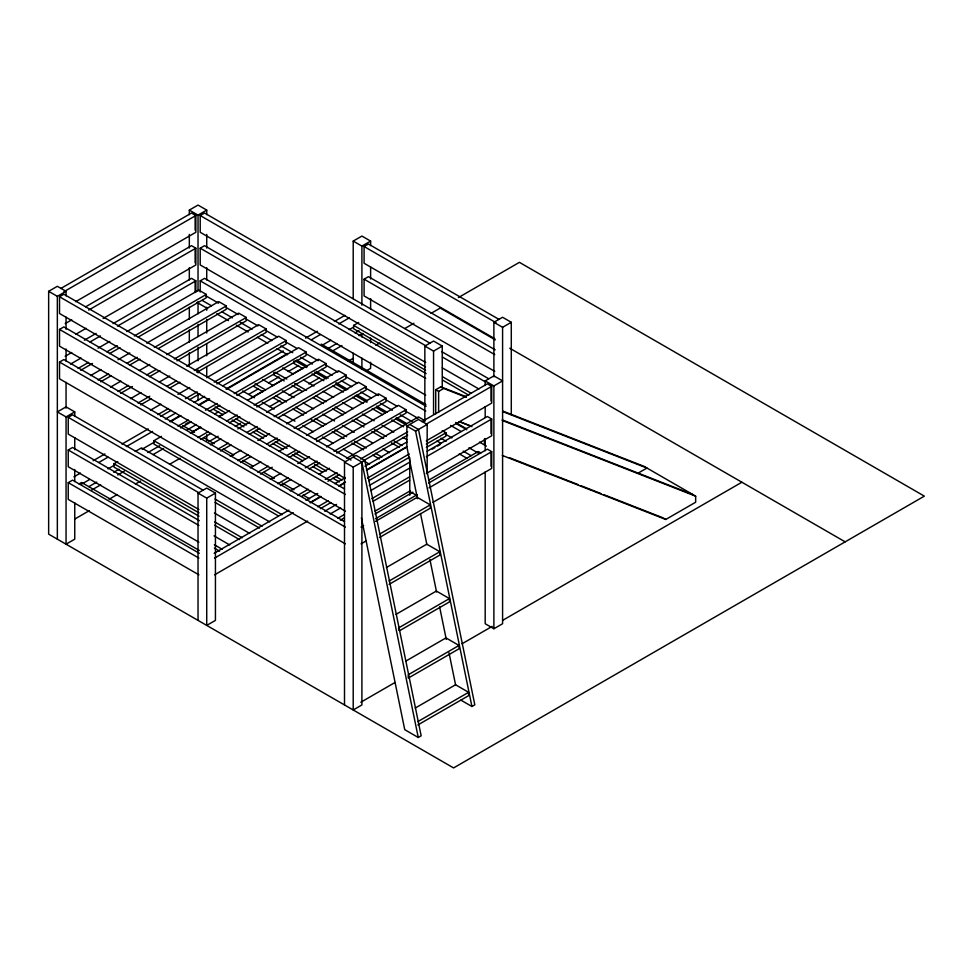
<?xml version="1.0" encoding="UTF-8"?>
<svg xmlns="http://www.w3.org/2000/svg" width="973" height="973" viewBox="0 0 973 973"><rect width="100%" height="100%" fill="white"/><g stroke="black" fill="none" stroke-linecap="round" stroke-linejoin="round"><path stroke-width="1.46" d="M458.405 297.568L519.412 262.345L924.35 496.133L453.588 767.928L48.65 534.141L48.65 291.316L57.346 286.293L66.055 291.316L66.055 295.865M189.321 214.656L189.321 210.095L198.03 205.072L206.726 210.095L206.726 214.656M60.837 288.47L191.499 213.026L195.853 215.544L195.853 232.292L75.639 301.691M63.877 291.73L195.853 215.544M48.65 291.316L57.346 296.339L66.055 291.316M189.321 210.095L198.03 215.118L206.726 210.095M345.366 478.534L59.523 313.501L59.523 296.765L63.877 294.247L351.034 460.034M425.712 362.479L200.207 232.292L200.207 215.544L204.549 213.026L430.066 343.226M85.66 306.787L191.499 245.683L195.853 248.2L195.853 264.948L103.077 318.499M65.179 323.632L71.722 319.862M88.701 310.059L195.853 248.2M345.366 511.19L59.523 346.157L59.523 329.409L63.877 326.904L344.478 488.908M425.712 395.135L200.207 264.948L200.207 248.2L204.549 245.683L426.138 373.608M75.639 334.347L86.086 328.315M84.359 340.197L96.108 333.411M113.099 323.608L191.499 278.339L195.853 280.856L195.853 292.022M65.179 356.288L71.722 352.518M90.015 341.961L100.462 335.928M117.453 326.113L195.853 280.856M345.366 543.846L59.523 378.813L59.523 362.065L63.877 359.56L344.478 521.564M200.207 292.022L200.207 280.856L204.549 278.339L426.15 406.276M70.555 364.072L81.027 358.028M98.03 348.212L109.803 341.414M126.806 331.598L198.747 290.063L206.3 294.418L206.3 297.762L138.275 337.035M78.108 368.426L88.567 362.382M106.884 351.812L117.344 345.768M134.347 335.953L206.3 294.418M80.723 370.263L92.496 363.464M109.499 353.649L119.959 347.604M90.538 375.602L100.997 369.558M118.001 359.742L129.774 352.944M146.777 343.128L218.73 301.594L226.271 305.948L226.271 309.292L158.246 348.565M98.078 379.957L108.538 373.912M126.855 363.343L137.315 357.298M154.318 347.483L226.271 305.948M100.693 381.793L111.153 375.76M129.47 365.179L139.93 359.146M353.211 298.65L353.211 241.085L361.907 236.062L370.616 241.085L370.616 245.622M110.508 387.132L120.968 381.088M139.285 370.518L149.745 364.474M166.748 354.659L238.701 313.124L246.242 317.478L246.242 320.822L176.916 360.849M74.751 411.895L66.055 406.872L57.346 411.895L66.055 416.918L74.751 411.895L74.751 416.432M353.211 241.085L361.907 246.108L370.616 241.085M198.893 509.524L68.232 434.08L68.232 417.332L72.574 414.826L203.248 490.258M494.758 338.713L364.084 263.269L364.084 246.522L368.439 244.016L499.1 319.448M118.049 391.487L128.509 385.442M146.826 374.873L155.984 369.582M174.289 359.013L246.242 317.478M120.664 393.323L132.437 386.536M149.441 376.709L159.9 370.677M130.479 398.662L140.939 392.63M159.256 382.048L169.716 376.004M186.731 366.189L258.672 324.654L266.213 329.008L266.213 332.352L196.887 372.379M138.02 403.017L149.793 396.218M166.797 386.403L175.955 381.124M194.272 370.543L266.213 329.008M140.635 404.853L151.095 398.821M169.411 388.239L179.883 382.207M198.893 542.18L68.232 466.736L68.232 449.988L72.574 447.483L199.331 520.652M494.758 371.37L364.084 295.926L364.084 279.178L368.439 276.66L495.184 349.842M150.45 410.192L160.91 404.16M177.925 394.333L189.699 387.546M206.702 377.719L278.643 336.184L286.184 340.538L286.184 343.895L216.857 383.921M157.991 414.547L168.451 408.514M185.466 398.687L197.239 391.9M214.242 382.073L286.184 340.538M160.606 416.395L171.078 410.351M189.382 399.769L199.854 393.737M93.14 460.728L104.938 453.917M121.99 444.065L148.212 428.935M165.252 419.083L175.748 413.039M194.101 402.433L204.598 396.376M222.951 385.782L283.265 350.961M305.558 338.093L317.356 331.27M334.408 321.431L344.892 315.374M73.887 476.867L80.443 473.073M98.808 462.479L107.979 457.176M126.344 446.583L152.566 431.44M169.606 421.601L180.102 415.544M198.456 404.95L208.94 398.894M225.991 389.054L287.619 353.467M311.214 339.845L320.397 334.542M338.75 323.948L349.246 317.891M170.421 421.723L180.893 415.69M199.197 405.109L209.669 399.076M226.673 389.249L298.614 347.714L306.154 352.068L306.154 355.425L236.828 395.452M198.893 574.836L68.232 499.392L68.232 482.644L72.574 480.127L199.331 553.309M177.962 426.077L188.434 420.044M205.437 410.217L217.21 403.43M234.213 393.603L306.154 352.068M79.056 483.934L81.574 482.474L199.295 550.45M199.003 516.213L113.975 467.113L113.975 463.768L117.745 461.591M135.198 451.508L141.486 447.884L269.679 521.893M278.193 515.799L153.916 444.053L153.916 440.708L161.457 436.354M425.59 370.287L353.637 328.752L353.637 325.396L358.672 322.501M81.756 484.043L89.625 479.507M107.979 468.901L114.534 465.118M142.07 449.222L153.88 442.411M185.344 424.24L187.971 422.72M323.024 344.758L330.893 340.209M349.246 329.616L353.175 327.342M180.577 427.925L191.049 421.881M209.353 411.311L219.825 405.267M88.871 486.634L96.741 482.097M113.78 472.258L119.022 469.229M147.872 452.567L159.669 445.756M187.205 429.859L196.388 424.556M214.741 413.963L218.682 411.688M248.833 394.284L258.015 388.981M268.499 382.924L278.996 376.867M288.178 371.564L298.662 365.507M327.512 348.857L336.682 343.554M355.048 332.961L358.976 330.686M91.498 490.149L100.669 484.846M117.721 475.006L124.276 471.224M153.114 454.561L163.61 448.504M192.459 431.854L200.329 427.317M218.682 416.712L222.61 414.449M251.46 397.787L263.257 390.976M272.44 385.673L282.924 379.616M292.107 374.325L302.591 368.268M332.754 350.852L341.937 345.561M358.976 335.709L362.917 333.447M190.392 433.265L200.864 427.22M219.168 416.639L229.64 410.606M247.945 400.025L318.585 359.244L326.125 363.598L326.125 366.955L256.799 406.982M197.933 437.607L208.404 431.574M226.709 420.993L237.181 414.96M254.184 405.133L326.125 363.598M200.547 439.455L211.019 433.411M229.336 422.841L239.796 416.797M74.933 518.962L89.382 510.618M109.098 499.246L116.979 494.685M135.369 484.067L140.635 481.039M169.533 464.34L180.054 458.271M208.964 441.584L218.159 436.281M235.235 426.417L240.489 423.377M269.399 406.69L279.92 400.621M289.115 395.306L299.623 389.236M308.818 383.934L319.339 377.865M348.249 361.165L353.503 358.137M375.833 345.245L379.774 342.958M404.744 328.546L413.939 323.243M431.027 313.379L440.222 308.064L495.306 339.869M210.363 444.795L220.835 438.75M237.838 428.935L249.611 422.136M266.614 412.321L338.555 370.774L346.096 375.128L346.096 378.485L278.083 417.758M217.903 449.149L228.375 443.104M246.692 432.535L257.152 426.49M274.155 416.675L346.096 375.128M220.53 450.986L230.99 444.941M249.307 434.372L259.767 428.327M366.882 370.506L370.616 368.353L370.616 362.297M230.333 456.325L240.805 450.28M257.809 440.465L269.582 433.666M286.585 423.851L358.526 382.304L366.079 386.658L366.079 390.015L298.054 429.288M424.848 421.431L424.848 346.072L433.557 341.049L442.253 346.072L442.253 387.947M237.886 460.679L248.346 454.634M266.663 444.065L277.123 438.02M294.126 428.205L366.079 386.658M240.501 462.516L250.961 456.471M269.278 445.902L279.738 439.857M424.848 346.072L433.557 351.095L442.253 346.072M198.03 620.385L198.03 493.104L206.726 488.081L215.434 493.104L215.434 620.385L206.726 625.408L206.726 498.127L215.434 493.104M493.883 376.843L493.883 322.294L502.591 317.271L511.287 322.294L511.287 414.717M250.316 467.855L260.776 461.81M279.093 451.241L289.553 445.196M306.556 435.381L378.509 393.846L386.05 398.2L386.05 401.545L316.712 441.572M493.883 322.294L502.591 327.317L511.287 322.294M257.857 472.209L268.317 466.164M286.634 455.595L295.792 450.304M315.41 438.981L386.05 398.2M260.472 474.046L272.245 467.247M289.249 457.432L299.708 451.387M270.287 479.385L280.747 473.34M297.75 463.525L309.523 456.726M326.527 446.911L398.48 405.376L406.021 409.73L406.021 413.075L336.694 453.102M435.734 413.817L435.734 389.723L440.805 386.792L466.213 396.741M277.828 483.739L288.288 477.694M305.291 467.879L317.064 461.08M334.067 451.265L406.021 409.73M435.734 389.723L438.628 391.401L443.7 388.47L466.286 397.312M280.443 485.576L290.903 479.531M309.219 468.962L319.679 462.917M290.258 490.915L300.718 484.87M319.035 474.301L329.494 468.256M346.51 458.441L418.451 416.906L424.739 420.531M344.503 704.951L344.503 462.126L356.106 455.425L364.814 460.448L421.151 735.807L418.256 737.485L404.744 729.677L361.397 517.831M417.478 498.711L406.872 446.862L406.872 426.125L418.475 419.424L427.171 424.447L427.171 473.79M485.186 380.905L493.883 375.882L502.591 380.905L493.883 385.928L485.186 380.905L485.186 385.466M421.954 421.601L487.364 383.836L491.706 386.354L491.706 403.102L426.308 440.854M297.799 495.269L308.259 489.224M325.262 479.409L337.035 472.61M360.582 459.013L407.675 431.83M426.308 424.106L491.706 386.354M301.727 496.352L310.873 491.061M327.889 481.246L339.662 474.447M363.197 460.861L407.675 435.174M344.503 462.126L353.211 467.149L364.814 460.448M406.872 426.125L415.568 431.148L427.171 424.447M214.145 553.296L288.884 510.144M305.936 500.304L317.733 493.493M334.785 483.654L345.269 477.597M364.936 466.237L406.896 442.022M310.229 502.445L320.689 496.4M339.005 485.831L345.549 482.049M366.48 469.971L407.03 446.558M214.571 558.076L293.238 512.662M310.29 502.822L320.774 496.765M339.127 486.159L344.381 483.143M366.663 470.263L406.009 447.556M317.77 506.799L328.229 500.754M367.478 478.096L409.341 453.929M426.344 444.114L445.962 432.79L445.962 436.135L426.344 447.471M320.385 508.636L330.856 502.591M368.791 480.698L409.341 457.286M427.183 451.229L487.364 416.493L491.706 419.01L491.706 435.758L426.308 473.51M214.571 574.824L307.663 521.078M324.714 511.239L336.512 504.428M369.29 485.503L409.937 462.029M432.231 449.161L434.846 447.653M437.473 446.133L440.1 444.625M426.308 456.763L491.706 419.01M330.2 513.975L340.659 507.93M370.749 490.562L409.998 467.904M337.74 518.329L344.284 514.559M371.747 498.699L409.682 476.794M340.355 520.166L344.284 517.904M373.06 501.29L409.682 480.139M375.031 511.153L410.351 490.769M428.655 480.188L478.363 451.496L480.881 452.944M374.982 514.024L412.88 492.156M428.558 483.094L487.364 449.149L491.706 451.667L491.706 468.414L432.912 502.36M361.044 527.098L363.659 525.59M375.408 518.804L417.222 494.661M428.984 487.874L491.706 451.667M375.542 521.37L417.198 497.325L430.248 504.865L430.248 508.21L379.494 537.522M361.044 543.846L366.262 540.83M379.494 534.177L430.248 504.865M386.439 567.49L426.782 544.187L439.832 551.727L439.832 555.072L389.078 584.384M389.078 581.027L439.832 551.727M638.033 473.182L646.936 468.049L502.98 411.676M396.023 614.352L436.378 591.049L449.429 598.59L449.429 601.934L399.964 630.492M449.429 598.59L398.662 627.889L398.662 630.127M405.619 661.214L445.962 637.911L459.013 645.452L459.013 648.796L409.56 677.354M502.299 455.437L665.787 519.46L695.671 502.214L695.671 496.181L644.041 466.371L502.907 411.105M459.013 645.452L408.259 674.751L408.259 678.108M360.825 702.226L394.977 682.511M461.993 643.81L492.216 626.369M502.737 620.3L741.876 482.231M485.186 471.966L485.186 623.729L493.883 628.753L502.591 623.729L502.591 327.317M415.203 708.064L455.559 684.773L468.609 692.314L468.609 695.659L417.843 724.97M417.843 721.613L468.609 692.314M460.861 700.122L471.917 706.495L474.812 704.829L418.475 429.47L409.767 424.447M502.238 419.898L692.764 494.503M502.311 420.47L695.671 496.181M459.572 421.601L470.956 426.052M459.256 421.662L471.966 426.648M509.268 457.626L578.327 484.676M581.149 485.77L600.876 493.506M603.698 494.6L662.893 517.782M364.084 246.522L496.06 322.72M509.73 348.2L845.16 541.852M364.084 279.178L494.758 354.622M441.608 351.569L488.653 378.728M200.207 215.544L425.712 345.743M442.484 357.103L485.6 381.988M442.289 367.867L478.911 389.018M353.637 325.396L425.59 366.93M442.593 376.758L471.37 393.372M442.593 380.102L468.755 395.208M440.805 386.792L443.7 388.47M200.207 248.2L425.712 378.4M663.854 518.341L665.787 519.46M321.236 344.101L425.882 404.525M455.619 422.452L465.97 428.436M456.301 423.693L466.797 429.738M200.207 280.856L425.736 411.056M450.645 425.444L461.129 431.501M479.494 442.095L486.391 446.084M442.192 430.613L445.962 432.79M205.449 295.597L218.56 303.175M226.429 307.711L238.227 314.522M246.096 319.071L257.894 325.882M265.763 330.431L277.56 337.242M285.43 341.778L297.227 348.589M306.41 353.892L318.207 360.703M326.077 365.252L337.874 372.063M345.743 376.6L357.553 383.411M365.41 387.959L378.533 395.524M386.39 400.073L396.887 406.13M404.756 410.667L417.867 418.244M445.403 434.14L451.959 437.923M468.998 447.762L478.181 453.065M202.275 300.462L211.445 305.765M221.941 311.822L232.425 317.879M240.295 322.416L252.092 329.227M261.275 334.53L271.759 340.586M280.942 345.889L292.739 352.7M300.608 357.237L312.406 364.06M321.589 369.351L332.085 375.408M341.255 380.711L351.752 386.768M360.922 392.07L371.418 398.115M380.589 403.418L392.399 410.229M400.256 414.778L412.066 421.589M440.915 438.239L446.157 441.268M463.197 451.107L471.066 455.656M197.02 302.457L207.517 308.514M216.687 313.817L228.497 320.628M236.366 325.177L248.164 331.988M257.346 337.278L267.83 343.335M277.013 348.638L287.497 354.695M296.68 359.998L307.164 366.055M316.347 371.345L328.144 378.169M336.013 382.705L347.811 389.516M356.994 394.819L367.478 400.876M376.66 406.167L387.145 412.224M396.327 417.526L406.823 423.583M436.974 441L440.915 443.262M459.268 453.868L467.137 458.405M295.038 360.752L306.811 367.539M314.656 372.075L326.429 378.874M335.588 384.153L346.047 390.197M355.206 395.488L366.979 402.287M376.137 407.565L385.296 412.856M395.756 418.901L406.215 424.933M302.883 368.621L293.724 363.343L293.724 361.105M312.041 373.912L323.814 380.711M332.973 386.001L343.433 392.034M352.591 397.325L363.051 403.369M372.209 408.648L382.681 414.693M391.827 419.983L403.6 426.782M282.608 367.928L293.068 373.96M303.527 380.005L313.999 386.05M323.158 391.341L333.617 397.373M342.776 402.664L353.235 408.709M362.394 413.987L374.167 420.786M382.012 425.323L393.785 432.121M402.944 437.4L406.872 439.674M275.067 372.282L286.828 379.069M294.685 383.605L306.459 390.404M315.617 395.683L326.077 401.727M335.235 407.018L345.695 413.063M356.167 419.095L365.325 424.386M374.471 429.677L386.245 436.476M394.101 441L401.946 445.537M284.213 380.917L273.754 374.873L273.754 372.635M292.07 385.442L302.53 391.487M312.99 397.531L323.462 403.564M332.62 408.855L343.08 414.899M352.238 420.19L364.011 426.977M371.856 431.513L383.63 438.312M391.487 442.837L399.331 447.373M262.625 379.458L273.097 385.49M282.255 390.781L294.028 397.58M303.187 402.871L313.647 408.903M322.805 414.194L334.578 420.993M342.423 425.517L354.196 432.316M363.355 437.607L372.513 442.897M382.973 448.93L389.516 452.713M255.084 383.812L265.556 389.845M276.016 395.889L286.488 401.934M295.634 407.225L306.106 413.257M315.264 418.548L325.724 424.593M334.882 429.871L346.656 436.67M354.5 441.207L366.274 448.006M375.432 453.284L381.975 457.067M253.783 386.403L262.941 391.693M273.401 397.726L282.559 403.017M293.019 409.061L303.491 415.106M311.336 419.631L323.109 426.429M332.267 431.72L344.041 438.507M351.885 443.043L363.659 449.842M372.817 455.121L379.361 458.903M242.654 390.988L254.427 397.787M262.284 402.311L274.058 409.11M283.204 414.401L294.977 421.187M302.834 425.724L313.294 431.769M322.452 437.047L332.912 443.092M343.384 449.137L353.844 455.182M364.316 461.214L369.545 464.243M353.211 457.103L361.907 462.126L418.256 737.485M411.214 492.277L417.016 495.622M59.523 296.765L345.366 461.786M215.142 406.872L225.614 412.917M236.074 418.949L246.534 424.994M255.692 430.285L266.164 436.318M275.31 441.608L287.084 448.407M294.941 452.944L305.4 458.976M314.559 464.267L326.332 471.066M335.49 476.344L342.034 480.127M213.841 409.463L222.987 414.753M232.146 420.032L243.919 426.831M253.077 432.121L263.549 438.166M272.695 443.445L283.167 449.49M292.326 454.78L302.785 460.813M313.245 466.858L322.404 472.148M332.875 478.193L339.407 481.963M59.523 329.409L345.366 494.442M182.742 425.578L194.515 432.377M203.673 437.655L214.133 443.7M223.291 448.991L233.751 455.036M242.909 460.314L253.381 466.359M263.841 472.404L274.313 478.448M282.158 482.973L293.931 489.772M303.089 495.062L309.621 498.833M59.523 362.065L345.366 527.098M153.916 440.708L282.109 514.717M215.045 499.064L262.138 526.247M68.232 417.332L198.893 492.776M215.045 502.409L259.523 528.084M198.03 493.104L206.726 498.127M214.388 513.039L249.708 533.423M113.975 463.768L199.003 512.856M214.692 521.917L242.168 537.777M214.692 525.274L239.553 539.614M68.232 449.988L198.893 525.432M214.036 535.892L229.737 544.953M214.352 544.783L222.197 549.307M214.352 548.127L219.582 551.156M68.232 482.644L198.893 558.088M415.568 431.148L471.917 706.495M420.506 513.525L426.879 544.637M429.908 559.451L436.573 592.034M439.614 606.848L446.279 639.443M449.003 652.774L455.68 685.369M493.883 385.928L493.883 628.753M490.988 387.607L490.988 401.01M490.988 420.263L490.988 433.654M490.988 452.919L490.988 466.31M485.186 406.714L485.186 417.332M485.186 438.58L485.186 450.718M484.457 438.945L484.457 444.965M438.628 391.401L438.628 412.479M433.557 351.095L433.557 414.401M409.767 457.602L409.767 495.281M370.616 266.833L370.616 278.959M370.616 298.65L370.616 309.256M370.616 338.045L370.616 342.593M361.907 246.108L361.907 305.194M361.907 333.982L361.907 337.011M361.907 358.222L361.907 368.828M361.907 462.126L361.907 704.951L353.211 709.974L353.211 467.149M353.211 353.199L353.211 363.805M206.726 234.384L206.726 248.042M206.726 267.77L206.726 279.908M206.726 307.225L206.726 310.265M206.726 319.363L206.726 333.021M206.726 343.651L206.726 355.79M206.726 366.42L206.726 377.038M206.726 434.712L206.726 440.781M198.03 215.118L198.03 291M198.03 301.63L198.03 313.768M198.03 324.386L198.03 336.536M198.03 347.154L198.03 360.813M198.03 369.922L198.03 372.951M198.03 394.199L198.03 400.28M195.123 216.797L195.123 230.2M195.123 249.453L195.123 262.844M195.123 282.109L195.123 292.532M189.321 234.384L189.321 248.042M189.321 267.77L189.321 279.908M189.321 307.225L189.321 319.363M189.321 329.993L189.321 342.131M189.321 352.761L189.321 364.899M74.751 437.643L74.751 449.769M74.751 469.46L74.751 481.586M74.751 502.798L74.751 539.164L66.055 544.187L66.055 416.918M66.055 317.113L66.055 329.263M66.055 348.991L66.055 361.129M66.055 382.377L66.055 408.174M57.346 296.339L57.346 539.164"/></g></svg>
